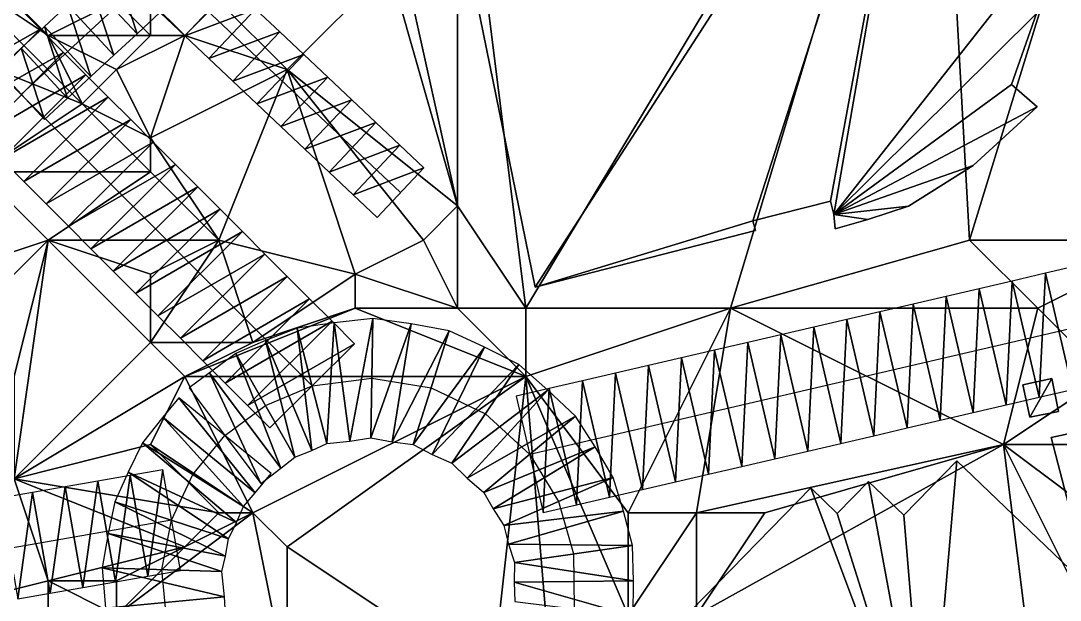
# Model space of a CAD drawing. Header units: metres. Extents: x -1103 to 901, y -902 to 905.
# Drawn here: x -563.6 to -502.7, y 244.9 to 278.9 of the extents above; entities that cross this region are included whole.
import ezdxf

# ---------------------------------------------------------------- set-up
doc = ezdxf.new("R2010")
doc.units = ezdxf.units.M
for name, color, linetype in [('OSM_BUILDING_FOOTPRINTS', 7, 'CONTINUOUS'), ('OSM_BUILDING_ROOFS', 1, 'CONTINUOUS'), ('OSM_BUILDING_WALLS', 8, 'CONTINUOUS'), ('OSM_ROAD_AXES', 2, 'CONTINUOUS'), ('OSM_ROAD_SURFACE', 9, 'CONTINUOUS'), ('OSM_TERRAIN', 3, 'CONTINUOUS')]:
    doc.layers.add(name, color=color, linetype=linetype)

msp = doc.modelspace()

# ---------------------------------------------------------------- linework, layer by layer
at = {"layer": 'OSM_BUILDING_FOOTPRINTS'}
for points in [[(-505.467, 292.851, 9.44), (-503.312, 283.572, 9.44), (-504.063, 279.281, 9.44), (-505.544, 275.134, 9.44), (-504.041, 273.807, 9.44), (-507.777, 270.379, 9.44), (-511.569, 267.99, 9.44), (-513.956, 267.205, 9.44), (-515.869, 266.652, 9.44), (-515.946, 267.503, 9.44), (-516.145, 268.278, 9.44), (-520.699, 267.127, 9.44), (-520.544, 266.552, 9.44), (-533.455, 263.246, 9.44), (-540.298, 296.776, 9.44), (-527.951, 299.652, 9.44), (-525.342, 301.753, 9.44), (-518.71, 303.401, 9.44), (-509.402, 301.289, 9.44), (-510.541, 298.734, 9.44), (-505.467, 292.851, 9.44)], [(-504.87, 257.517, 10.294), (-503.179, 257.871, 10.294), (-502.781, 255.947, 10.294), (-504.472, 255.604, 10.294), (-504.87, 257.517, 10.294)], [(-503.212, 254.41, 10.274), (-488.223, 257.639, 10.274), (-487.593, 254.532, 10.274), (-487.339, 254.576, 10.274), (-486.775, 251.833, 10.274), (-496.182, 243.03, 10.274), (-498.58, 242.665, 10.274), (-499, 245.618, 10.274), (-500.902, 245.54, 10.274), (-503.212, 254.41, 10.274)], [(-509.667, 232.391, 9.962), (-510.463, 233.165, 9.962), (-511.568, 232.015, 9.962), (-524.313, 244.268, 9.962), (-517.305, 251.468, 9.962), (-515.747, 249.964, 9.962), (-513.912, 251.844, 9.962), (-511.845, 249.853, 9.962), (-508.739, 253.049, 9.962), (-498.823, 243.517, 9.962), (-509.667, 232.391, 9.962)]]:
    msp.add_polyline3d(points, close=True, dxfattribs=at)
at = {"layer": 'OSM_BUILDING_ROOFS'}
for points in [[(-510.541, 298.734, 107.44), (-540.298, 296.776, 107.44), (-533.455, 263.246, 107.44)], [(-510.541, 298.734, 107.44), (-533.455, 263.246, 107.44), (-520.699, 267.127, 107.44)], [(-510.541, 298.734, 107.44), (-520.699, 267.127, 107.44), (-516.145, 268.278, 107.44)], [(-510.541, 298.734, 107.44), (-516.145, 268.278, 107.44), (-515.946, 267.503, 107.44)], [(-515.946, 267.503, 107.44), (-503.312, 283.572, 107.44), (-510.541, 298.734, 107.44)], [(-515.946, 267.503, 107.44), (-504.063, 279.281, 107.44), (-503.312, 283.572, 107.44)], [(-515.946, 267.503, 107.44), (-505.544, 275.134, 107.44), (-504.063, 279.281, 107.44)], [(-515.946, 267.503, 107.44), (-504.041, 273.807, 107.44), (-505.544, 275.134, 107.44)], [(-515.946, 267.503, 107.44), (-507.777, 270.379, 107.44), (-504.041, 273.807, 107.44)], [(-515.946, 267.503, 107.44), (-511.569, 267.99, 107.44), (-507.777, 270.379, 107.44)], [(-515.946, 267.503, 107.44), (-513.956, 267.205, 107.44), (-511.569, 267.99, 107.44)], [(-515.946, 267.503, 107.44), (-515.869, 266.652, 107.44), (-513.956, 267.205, 107.44)], [(-533.455, 263.246, 107.44), (-520.544, 266.552, 107.44), (-520.699, 267.127, 107.44)], [(-503.179, 257.871, 15.494), (-504.87, 257.517, 15.494), (-504.472, 255.604, 15.494)], [(-503.179, 257.871, 15.494), (-504.472, 255.604, 15.494), (-502.781, 255.947, 15.494)], [(-488.223, 257.639, 21.874), (-503.212, 254.41, 21.874), (-500.902, 245.54, 21.874)], [(-510.463, 233.165, 18.362), (-508.739, 253.049, 18.362), (-511.845, 249.853, 18.362)], [(-510.463, 233.165, 18.362), (-498.823, 243.517, 18.362), (-508.739, 253.049, 18.362)], [(-510.463, 233.165, 18.362), (-513.912, 251.844, 18.362), (-515.747, 249.964, 18.362)], [(-510.463, 233.165, 18.362), (-511.845, 249.853, 18.362), (-513.912, 251.844, 18.362)], [(-510.463, 233.165, 18.362), (-517.305, 251.468, 18.362), (-524.313, 244.268, 18.362)], [(-510.463, 233.165, 18.362), (-515.747, 249.964, 18.362), (-517.305, 251.468, 18.362)]]:
    msp.add_3dface(points, dxfattribs=at)
at = {"layer": 'OSM_BUILDING_WALLS'}
for points in [[(-540.298, 296.776, 9.44), (-533.455, 263.246, 9.44), (-533.455, 263.246, 107.44)], [(-540.298, 296.776, 9.44), (-533.455, 263.246, 107.44), (-540.298, 296.776, 107.44)], [(-505.544, 275.134, 9.44), (-504.063, 279.281, 9.44), (-504.063, 279.281, 107.44)], [(-505.544, 275.134, 9.44), (-504.063, 279.281, 107.44), (-505.544, 275.134, 107.44)], [(-504.041, 273.807, 9.44), (-505.544, 275.134, 9.44), (-505.544, 275.134, 107.44)], [(-504.041, 273.807, 9.44), (-505.544, 275.134, 107.44), (-504.041, 273.807, 107.44)], [(-507.777, 270.379, 9.44), (-504.041, 273.807, 9.44), (-504.041, 273.807, 107.44)], [(-507.777, 270.379, 9.44), (-504.041, 273.807, 107.44), (-507.777, 270.379, 107.44)], [(-511.569, 267.99, 9.44), (-507.777, 270.379, 9.44), (-507.777, 270.379, 107.44)], [(-511.569, 267.99, 9.44), (-507.777, 270.379, 107.44), (-511.569, 267.99, 107.44)], [(-520.699, 267.127, 9.44), (-516.145, 268.278, 9.44), (-516.145, 268.278, 107.44)], [(-520.699, 267.127, 9.44), (-516.145, 268.278, 107.44), (-520.699, 267.127, 107.44)], [(-516.145, 268.278, 9.44), (-515.946, 267.503, 9.44), (-515.946, 267.503, 107.44)], [(-516.145, 268.278, 9.44), (-515.946, 267.503, 107.44), (-516.145, 268.278, 107.44)], [(-515.946, 267.503, 9.44), (-515.869, 266.652, 9.44), (-515.869, 266.652, 107.44)], [(-515.946, 267.503, 9.44), (-515.869, 266.652, 107.44), (-515.946, 267.503, 107.44)], [(-513.956, 267.205, 9.44), (-511.569, 267.99, 9.44), (-511.569, 267.99, 107.44)], [(-513.956, 267.205, 9.44), (-511.569, 267.99, 107.44), (-513.956, 267.205, 107.44)], [(-520.544, 266.552, 9.44), (-520.699, 267.127, 9.44), (-520.699, 267.127, 107.44)], [(-520.544, 266.552, 9.44), (-520.699, 267.127, 107.44), (-520.544, 266.552, 107.44)], [(-515.869, 266.652, 9.44), (-513.956, 267.205, 9.44), (-513.956, 267.205, 107.44)], [(-515.869, 266.652, 9.44), (-513.956, 267.205, 107.44), (-515.869, 266.652, 107.44)], [(-533.455, 263.246, 9.44), (-520.544, 266.552, 9.44), (-520.544, 266.552, 107.44)], [(-533.455, 263.246, 9.44), (-520.544, 266.552, 107.44), (-533.455, 263.246, 107.44)], [(-503.179, 257.871, 10.294), (-504.87, 257.517, 10.294), (-504.87, 257.517, 15.494)], [(-503.179, 257.871, 10.294), (-504.87, 257.517, 15.494), (-503.179, 257.871, 15.494)], [(-502.781, 255.947, 10.294), (-503.179, 257.871, 10.294), (-503.179, 257.871, 15.494)], [(-502.781, 255.947, 10.294), (-503.179, 257.871, 15.494), (-502.781, 255.947, 15.494)], [(-504.87, 257.517, 10.294), (-504.472, 255.604, 10.294), (-504.472, 255.604, 15.494)], [(-504.87, 257.517, 10.294), (-504.472, 255.604, 15.494), (-504.87, 257.517, 15.494)], [(-488.223, 257.639, 10.274), (-503.212, 254.41, 10.274), (-503.212, 254.41, 21.874)], [(-488.223, 257.639, 10.274), (-503.212, 254.41, 21.874), (-488.223, 257.639, 21.874)], [(-504.472, 255.604, 10.294), (-502.781, 255.947, 10.294), (-502.781, 255.947, 15.494)], [(-504.472, 255.604, 10.294), (-502.781, 255.947, 15.494), (-504.472, 255.604, 15.494)], [(-503.212, 254.41, 10.274), (-500.902, 245.54, 10.274), (-500.902, 245.54, 21.874)], [(-503.212, 254.41, 10.274), (-500.902, 245.54, 21.874), (-503.212, 254.41, 21.874)], [(-508.739, 253.049, 9.962), (-511.845, 249.853, 9.962), (-511.845, 249.853, 18.362)], [(-508.739, 253.049, 9.962), (-511.845, 249.853, 18.362), (-508.739, 253.049, 18.362)], [(-498.823, 243.517, 9.962), (-508.739, 253.049, 9.962), (-508.739, 253.049, 18.362)], [(-498.823, 243.517, 9.962), (-508.739, 253.049, 18.362), (-498.823, 243.517, 18.362)], [(-513.912, 251.844, 9.962), (-515.747, 249.964, 9.962), (-515.747, 249.964, 18.362)], [(-513.912, 251.844, 9.962), (-515.747, 249.964, 18.362), (-513.912, 251.844, 18.362)], [(-511.845, 249.853, 9.962), (-513.912, 251.844, 9.962), (-513.912, 251.844, 18.362)], [(-511.845, 249.853, 9.962), (-513.912, 251.844, 18.362), (-511.845, 249.853, 18.362)], [(-517.305, 251.468, 9.962), (-524.313, 244.268, 9.962), (-524.313, 244.268, 18.362)], [(-517.305, 251.468, 9.962), (-524.313, 244.268, 18.362), (-517.305, 251.468, 18.362)], [(-515.747, 249.964, 9.962), (-517.305, 251.468, 9.962), (-517.305, 251.468, 18.362)], [(-515.747, 249.964, 9.962), (-517.305, 251.468, 18.362), (-515.747, 249.964, 18.362)]]:
    msp.add_3dface(points, dxfattribs=at)
at = {"layer": 'OSM_ROAD_AXES'}
for points in [[(-546.532, 257.451, 11.098), (-563.577, 274.537, 13.913), (-581.263, 292.253, 16.459), (-633.261, 343.223, 16.981), (-656.905, 368.061, 16.709)], [(-364.896, 290.872, 12.638), (-475.622, 266.951, 12.36), (-533.776, 253.425, 11.018)], [(-563.577, 274.537, 13.913), (-555.441, 282.09, 14.494), (-546.83, 289.555, 13.967)], [(-555.441, 282.09, 14.494), (-541.348, 268.786, 12.273)], [(-551.639, 254.531, 11.074), (-549.273, 256.3, 11.093), (-546.532, 257.451, 11.098), (-543.028, 257.904, 11.084), (-539.546, 257.34, 11.05), (-536.373, 255.803, 10.959), (-533.776, 253.425, 11.018), (-532.095, 250.672, 11.018), (-531.211, 247.586, 11.015), (-531.178, 244.368, 11.01), (-531.996, 241.26, 11.004), (-533.82, 238.219, 10.982), (-536.45, 235.841, 10.961), (-539.667, 234.315, 10.884), (-543.536, 233.795, 10.775), (-547.36, 234.514, 10.654), (-550.765, 236.405, 10.495), (-553.385, 239.269, 10.565), (-554.966, 242.808, 10.604), (-555.33, 246.668, 11.116), (-554.767, 249.565, 11.436), (-553.518, 252.242, 11.039), (-551.639, 254.531, 11.074)], [(-554.767, 249.565, 11.436), (-604.354, 240.906, 14.112), (-692.353, 225.544, 18.141)]]:
    msp.add_polyline3d(points, dxfattribs=at)
at = {"layer": 'OSM_ROAD_SURFACE'}
for points in [[(-556.792, 278.106, 14.126), (-558.158, 282.297, 14.617), (-559.514, 281.038, 14.433)], [(-556.792, 278.106, 14.126), (-555.436, 279.365, 13.669), (-558.158, 282.297, 14.617)], [(-558.148, 276.848, 14.134), (-559.514, 281.038, 14.433), (-560.87, 279.779, 14.434)], [(-558.148, 276.848, 14.134), (-556.792, 278.106, 14.126), (-559.514, 281.038, 14.433)], [(-555.405, 279.305, 13.672), (-553.995, 277.975, 13.526), (-551.25, 280.884, 13.667)], [(-553.995, 277.975, 13.526), (-549.84, 279.553, 13.382), (-551.25, 280.884, 13.667)], [(-562.46, 278.372, 14.307), (-563.821, 279.735, 14.697), (-568.775, 274.789, 14.705)], [(-559.504, 275.589, 13.884), (-560.87, 279.779, 14.434), (-562.226, 278.52, 14.336)], [(-559.504, 275.589, 13.884), (-558.148, 276.848, 14.134), (-560.87, 279.779, 14.434)], [(-553.995, 277.975, 13.526), (-552.586, 276.644, 13.39), (-549.84, 279.553, 13.382)], [(-552.586, 276.644, 13.39), (-548.431, 278.223, 13.262), (-549.84, 279.553, 13.382)], [(-560.86, 274.33, 13.594), (-562.226, 278.52, 14.336), (-563.582, 277.261, 14.123)], [(-560.86, 274.33, 13.594), (-559.504, 275.589, 13.884), (-562.226, 278.52, 14.336)], [(-562.46, 278.372, 14.307), (-568.775, 274.789, 14.705), (-567.414, 273.427, 14.415)], [(-561.099, 277.009, 14.068), (-562.46, 278.372, 14.307), (-567.414, 273.427, 14.415)], [(-552.586, 276.644, 13.39), (-551.177, 275.314, 13.255), (-548.431, 278.223, 13.262)], [(-551.177, 275.314, 13.255), (-547.022, 276.892, 13.139), (-548.431, 278.223, 13.262)], [(-562.216, 273.071, 13.712), (-563.582, 277.261, 14.123), (-564.938, 276.002, 14.214)], [(-562.216, 273.071, 13.712), (-560.86, 274.33, 13.594), (-563.582, 277.261, 14.123)], [(-561.099, 277.009, 14.068), (-567.414, 273.427, 14.415), (-566.054, 272.064, 14.169)], [(-559.788, 275.694, 13.882), (-561.099, 277.009, 14.068), (-566.054, 272.064, 14.169)], [(-551.177, 275.314, 13.255), (-549.767, 273.984, 13.004), (-547.022, 276.892, 13.139)], [(-549.767, 273.984, 13.004), (-545.612, 275.562, 12.971), (-547.022, 276.892, 13.139)], [(-559.788, 275.694, 13.882), (-566.054, 272.064, 14.169), (-564.743, 270.75, 13.931)], [(-558.477, 274.38, 13.67), (-559.788, 275.694, 13.882), (-564.743, 270.75, 13.931)], [(-549.767, 273.984, 13.004), (-548.358, 272.653, 12.747), (-545.612, 275.562, 12.971)], [(-548.358, 272.653, 12.747), (-544.203, 274.232, 12.803), (-545.612, 275.562, 12.971)], [(-558.477, 274.38, 13.67), (-564.743, 270.75, 13.931), (-563.432, 269.436, 13.659)], [(-557.165, 273.066, 13.423), (-558.477, 274.38, 13.67), (-563.432, 269.436, 13.659)], [(-548.358, 272.653, 12.747), (-546.949, 271.323, 12.574), (-544.203, 274.232, 12.803)], [(-546.949, 271.323, 12.574), (-542.793, 272.901, 12.634), (-544.203, 274.232, 12.803)], [(-557.165, 273.066, 13.423), (-563.432, 269.436, 13.659), (-562.121, 268.122, 13.385)], [(-555.854, 271.751, 13.173), (-557.165, 273.066, 13.423), (-562.121, 268.122, 13.385)], [(-546.949, 271.323, 12.574), (-545.539, 269.992, 12.42), (-542.793, 272.901, 12.634)], [(-545.539, 269.992, 12.42), (-541.384, 271.571, 12.466), (-542.793, 272.901, 12.634)], [(-555.854, 271.751, 13.173), (-562.121, 268.122, 13.385), (-560.81, 266.807, 13.112)], [(-554.543, 270.437, 12.845), (-555.854, 271.751, 13.173), (-560.81, 266.807, 13.112)], [(-545.539, 269.992, 12.42), (-544.13, 268.662, 12.288), (-541.384, 271.571, 12.466)], [(-544.13, 268.662, 12.288), (-539.975, 270.24, 12.298), (-541.384, 271.571, 12.466)], [(-554.543, 270.437, 12.845), (-560.81, 266.807, 13.112), (-559.499, 265.493, 12.818)], [(-553.232, 269.123, 12.514), (-554.543, 270.437, 12.845), (-559.499, 265.493, 12.818)], [(-544.13, 268.662, 12.288), (-542.72, 267.332, 12.156), (-539.975, 270.24, 12.298)], [(-553.232, 269.123, 12.514), (-559.499, 265.493, 12.818), (-558.188, 264.179, 12.51)], [(-551.921, 267.808, 12.182), (-553.232, 269.123, 12.514), (-558.188, 264.179, 12.51)], [(-551.921, 267.808, 12.182), (-558.188, 264.179, 12.51), (-556.876, 262.864, 12.241)], [(-550.61, 266.494, 11.955), (-551.921, 267.808, 12.182), (-556.876, 262.864, 12.241)], [(-550.61, 266.494, 11.955), (-556.876, 262.864, 12.241), (-555.565, 261.55, 12.015)], [(-549.298, 265.18, 11.793), (-550.61, 266.494, 11.955), (-555.565, 261.55, 12.015)], [(-549.298, 265.18, 11.793), (-555.565, 261.55, 12.015), (-554.254, 260.236, 11.854)], [(-547.987, 263.865, 11.685), (-549.298, 265.18, 11.793), (-554.254, 260.236, 11.854)], [(-501.615, 264.499, 12.366), (-503.553, 264.048, 12.28), (-501.967, 257.23, 12.447)], [(-547.987, 263.865, 11.685), (-554.254, 260.236, 11.854), (-552.943, 258.922, 11.397)], [(-546.676, 262.551, 11.577), (-547.987, 263.865, 11.685), (-552.943, 258.922, 11.397)], [(-503.553, 264.048, 12.28), (-505.492, 263.597, 12.195), (-503.906, 256.779, 12.438)], [(-503.553, 264.048, 12.28), (-503.906, 256.779, 12.438), (-501.967, 257.23, 12.447)], [(-505.492, 263.597, 12.195), (-507.43, 263.146, 12.15), (-505.844, 256.328, 12.409)], [(-505.492, 263.597, 12.195), (-505.844, 256.328, 12.409), (-503.906, 256.779, 12.438)], [(-509.369, 262.695, 12.108), (-511.307, 262.244, 12.065), (-509.721, 255.426, 12.221)], [(-509.369, 262.695, 12.108), (-509.721, 255.426, 12.221), (-507.783, 255.877, 12.317)], [(-507.43, 263.146, 12.15), (-509.369, 262.695, 12.108), (-507.783, 255.877, 12.317)], [(-507.43, 263.146, 12.15), (-507.783, 255.877, 12.317), (-505.844, 256.328, 12.409)], [(-546.676, 262.551, 11.577), (-552.943, 258.922, 11.397), (-551.632, 257.607, 11.185)], [(-545.365, 261.237, 11.221), (-546.676, 262.551, 11.577), (-551.632, 257.607, 11.185)], [(-511.307, 262.244, 12.065), (-513.245, 261.794, 12), (-511.66, 254.976, 12.118)], [(-511.307, 262.244, 12.065), (-511.66, 254.976, 12.118), (-509.721, 255.426, 12.221)], [(-544.33, 254.206, 11.07), (-542.972, 261.404, 11.209), (-545.229, 261.148, 11.218)], [(-544.33, 254.206, 11.07), (-543.083, 254.404, 11.065), (-542.972, 261.404, 11.209)], [(-543.083, 254.404, 11.065), (-540.727, 261.077, 11.198), (-542.972, 261.404, 11.209)], [(-513.245, 261.794, 12), (-515.184, 261.343, 11.907), (-513.598, 254.525, 12.014)], [(-513.245, 261.794, 12), (-513.598, 254.525, 12.014), (-511.66, 254.976, 12.118)], [(-545.365, 261.237, 11.221), (-551.632, 257.607, 11.185), (-550.321, 256.293, 11.15)], [(-544.054, 259.922, 11.184), (-545.365, 261.237, 11.221), (-550.321, 256.293, 11.15)], [(-546.548, 253.648, 11.073), (-547.402, 260.841, 11.348), (-549.256, 260.103, 11.347)], [(-545.661, 254.061, 11.075), (-545.229, 261.148, 11.218), (-547.402, 260.841, 11.348)], [(-546.548, 253.648, 11.073), (-545.661, 254.061, 11.075), (-547.402, 260.841, 11.348)], [(-545.661, 254.061, 11.075), (-544.33, 254.206, 11.07), (-545.229, 261.148, 11.218)], [(-543.083, 254.404, 11.065), (-541.846, 254.167, 11.052), (-540.727, 261.077, 11.198)], [(-541.846, 254.167, 11.052), (-538.492, 260.678, 11.189), (-540.727, 261.077, 11.198)], [(-517.122, 260.892, 11.815), (-519.061, 260.441, 11.722), (-517.475, 253.623, 11.808)], [(-517.122, 260.892, 11.815), (-517.475, 253.623, 11.808), (-515.537, 254.074, 11.911)], [(-515.184, 261.343, 11.907), (-517.122, 260.892, 11.815), (-515.537, 254.074, 11.911)], [(-515.184, 261.343, 11.907), (-515.537, 254.074, 11.911), (-513.598, 254.525, 12.014)], [(-541.846, 254.167, 11.052), (-540.6, 254.002, 10.974), (-538.492, 260.678, 11.189)], [(-540.6, 254.002, 10.974), (-536.433, 259.721, 11.151), (-538.492, 260.678, 11.189)], [(-519.061, 260.441, 11.722), (-520.999, 259.99, 11.619), (-519.413, 253.172, 11.704)], [(-519.061, 260.441, 11.722), (-519.413, 253.172, 11.704), (-517.475, 253.623, 11.808)], [(-547.536, 253.262, 11.072), (-549.256, 260.103, 11.347), (-551.01, 259.339, 11.304)], [(-544.054, 259.922, 11.184), (-550.321, 256.293, 11.15), (-549.01, 254.979, 11.116)], [(-547.536, 253.262, 11.072), (-546.548, 253.648, 11.073), (-549.256, 260.103, 11.347)], [(-540.6, 254.002, 10.974), (-539.486, 253.422, 10.921), (-536.433, 259.721, 11.151)], [(-539.486, 253.422, 10.921), (-534.408, 258.699, 11.124), (-536.433, 259.721, 11.151)], [(-520.999, 259.99, 11.619), (-522.938, 259.539, 11.494), (-521.352, 252.721, 11.601)], [(-520.999, 259.99, 11.619), (-521.352, 252.721, 11.601), (-519.413, 253.172, 11.704)], [(-548.359, 252.613, 11.065), (-551.01, 259.339, 11.304), (-552.552, 258.218, 11.203)], [(-548.359, 252.613, 11.065), (-547.536, 253.262, 11.072), (-551.01, 259.339, 11.304)], [(-524.876, 259.088, 11.401), (-526.815, 258.638, 11.327), (-525.229, 251.82, 11.331)], [(-524.876, 259.088, 11.401), (-525.229, 251.82, 11.331), (-523.29, 252.27, 11.498)], [(-522.938, 259.539, 11.494), (-524.876, 259.088, 11.401), (-523.29, 252.27, 11.498)], [(-522.938, 259.539, 11.494), (-523.29, 252.27, 11.498), (-521.352, 252.721, 11.601)], [(-539.486, 253.422, 10.921), (-538.338, 252.907, 10.953), (-534.408, 258.699, 11.124)], [(-538.338, 252.907, 10.953), (-532.711, 257.196, 11.099), (-534.408, 258.699, 11.124)], [(-526.815, 258.638, 11.327), (-528.753, 258.187, 11.253), (-527.167, 251.369, 11.151)], [(-526.815, 258.638, 11.327), (-527.167, 251.369, 11.151), (-525.229, 251.82, 11.331)], [(-549.542, 251.728, 11.055), (-552.552, 258.218, 11.203), (-553.735, 257.334, 11.192)], [(-549.542, 251.728, 11.055), (-548.359, 252.613, 11.065), (-552.552, 258.218, 11.203)], [(-530.692, 257.736, 11.178), (-532.63, 257.285, 11.104), (-531.044, 250.467, 11.07)], [(-530.692, 257.736, 11.178), (-531.044, 250.467, 11.07), (-529.106, 250.918, 11.079)], [(-528.753, 258.187, 11.253), (-530.692, 257.736, 11.178), (-529.106, 250.918, 11.079)], [(-528.753, 258.187, 11.253), (-529.106, 250.918, 11.079), (-527.167, 251.369, 11.151)], [(-538.338, 252.907, 10.953), (-537.438, 252.032, 10.977), (-532.711, 257.196, 11.099)], [(-537.438, 252.032, 10.977), (-531.087, 255.666, 11.116), (-532.711, 257.196, 11.099)], [(-532.63, 257.285, 11.104), (-534.568, 256.834, 11.059), (-532.983, 250.016, 11.066)], [(-532.63, 257.285, 11.104), (-532.983, 250.016, 11.066), (-531.044, 250.467, 11.07)], [(-549.873, 251.166, 11.046), (-554.344, 256.752, 11.173), (-555.283, 255.607, 11.15)], [(-549.873, 251.166, 11.046), (-548.933, 252.31, 11.063), (-554.344, 256.752, 11.173)], [(-550.556, 250.376, 11.031), (-555.283, 255.607, 11.15), (-556.479, 254.107, 11.169)], [(-550.556, 250.376, 11.031), (-549.873, 251.166, 11.046), (-555.283, 255.607, 11.15)], [(-537.438, 252.032, 10.977), (-536.464, 251.184, 11.004), (-531.087, 255.666, 11.116)], [(-536.464, 251.184, 11.004), (-529.948, 253.871, 11.111), (-531.087, 255.666, 11.116)], [(-550.971, 249.423, 11.065), (-556.479, 254.107, 11.169), (-557.314, 252.384, 11.436)], [(-550.971, 249.423, 11.065), (-550.556, 250.376, 11.031), (-556.479, 254.107, 11.169)], [(-536.464, 251.184, 11.004), (-535.923, 250.225, 11.018), (-529.948, 253.871, 11.111)], [(-535.923, 250.225, 11.018), (-528.891, 252.079, 11.102), (-529.948, 253.871, 11.111)], [(-551.438, 248.483, 10.948), (-557.314, 252.384, 11.436), (-558.095, 250.648, 11.687)], [(-551.438, 248.483, 10.948), (-550.971, 249.423, 11.065), (-557.314, 252.384, 11.436)], [(-555.283, 252.521, 11.257), (-557.19, 252.188, 11.456), (-556.158, 246.277, 11.213)], [(-555.283, 252.521, 11.257), (-556.158, 246.277, 11.213), (-554.251, 246.61, 10.861)], [(-559.097, 251.855, 11.655), (-561.004, 251.521, 11.855), (-559.972, 245.611, 11.447)], [(-559.097, 251.855, 11.655), (-559.972, 245.611, 11.447), (-558.065, 245.944, 11.539)], [(-557.19, 252.188, 11.456), (-559.097, 251.855, 11.655), (-558.065, 245.944, 11.539)], [(-557.19, 252.188, 11.456), (-558.065, 245.944, 11.539), (-556.158, 246.277, 11.213)], [(-535.923, 250.225, 11.018), (-535.3, 249.264, 11.035), (-528.891, 252.079, 11.102)], [(-535.3, 249.264, 11.035), (-528.289, 250.093, 11.081), (-528.891, 252.079, 11.102)], [(-562.912, 251.188, 11.93), (-564.819, 250.855, 12.061), (-563.787, 244.945, 11.839)], [(-562.912, 251.188, 11.93), (-563.787, 244.945, 11.839), (-561.879, 245.278, 11.657)], [(-561.004, 251.521, 11.855), (-562.912, 251.188, 11.93), (-561.879, 245.278, 11.657)], [(-561.004, 251.521, 11.855), (-561.879, 245.278, 11.657), (-559.972, 245.611, 11.447)], [(-551.613, 247.448, 10.892), (-558.095, 250.648, 11.687), (-558.484, 248.785, 11.62)], [(-551.613, 247.448, 10.892), (-551.438, 248.483, 10.948), (-558.095, 250.648, 11.687)], [(-535.3, 249.264, 11.035), (-535.018, 248.164, 11.041), (-528.289, 250.093, 11.081)], [(-535.018, 248.164, 11.041), (-527.748, 248.09, 11.101), (-528.289, 250.093, 11.081)], [(-551.832, 246.565, 10.844), (-558.484, 248.785, 11.62), (-558.829, 246.771, 11.547)], [(-551.832, 246.565, 10.844), (-551.613, 247.448, 10.892), (-558.484, 248.785, 11.62)], [(-535.018, 248.164, 11.041), (-534.675, 247.082, 11.042), (-527.748, 248.09, 11.101)], [(-534.675, 247.082, 11.042), (-527.695, 246.013, 11.1), (-527.748, 248.09, 11.101)], [(-551.664, 245.068, 10.76), (-551.832, 246.565, 10.844), (-558.829, 246.771, 11.547)], [(-551.664, 245.068, 10.76), (-558.829, 246.771, 11.547), (-558.632, 244.409, 10.921)], [(-534.675, 247.082, 11.042), (-534.694, 245.941, 11.039), (-527.695, 246.013, 11.1)], [(-534.694, 245.941, 11.039), (-527.704, 243.937, 11.14), (-527.695, 246.013, 11.1)], [(-534.694, 245.941, 11.039), (-534.651, 244.799, 11.037), (-527.704, 243.937, 11.14)], [(-551.581, 243.698, 10.684), (-551.664, 245.068, 10.76), (-558.632, 244.409, 10.921)]]:
    msp.add_3dface(points, dxfattribs=at)
at = {"layer": 'OSM_TERRAIN'}
for points in [[(-538, 294, 11.497), (-534, 262, 11.435), (-510, 302, 11.485)], [(-534, 262, 11.435), (-522, 262, 11.515), (-510, 302, 11.485)], [(-522, 262, 11.515), (-508, 266, 11.737), (-510, 302, 11.485)], [(-508, 266, 11.737), (-500, 292, 11.089), (-510, 302, 11.485)], [(-542, 286, 13.074), (-538, 268, 11.996), (-538, 294, 11.497)], [(-538, 268, 11.996), (-534, 262, 11.435), (-538, 294, 11.497)], [(-508, 266, 11.737), (-496, 266, 12.543), (-500, 292, 11.089)], [(-542, 282, 12.915), (-538, 268, 11.996), (-542, 286, 13.074)], [(-570, 278, 14.93), (-560, 274, 13.414), (-568, 282, 14.93)], [(-560, 274, 13.414), (-562, 278, 14.167), (-568, 282, 14.93)], [(-568, 282, 14.93), (-562, 278, 14.167), (-564, 280, 14.74)], [(-548, 276, 13.128), (-542, 282, 12.915), (-552, 280, 13.476)], [(-548, 276, 13.128), (-538, 268, 11.996), (-542, 282, 12.915)], [(-562, 278, 14.167), (-558, 280, 14.137), (-564, 280, 14.74)], [(-562, 278, 14.167), (-556, 278, 14.06), (-558, 280, 14.137)], [(-556, 278, 14.06), (-556, 280, 13.655), (-558, 280, 14.137)], [(-556, 278, 14.06), (-554, 278, 13.477), (-556, 280, 13.655)], [(-554, 278, 13.477), (-552, 280, 13.476), (-556, 280, 13.655)], [(-554, 278, 13.477), (-548, 276, 13.128), (-552, 280, 13.476)], [(-566, 270, 14.011), (-560, 274, 13.414), (-570, 278, 14.93)], [(-560, 274, 13.414), (-558, 276, 14.071), (-562, 278, 14.167)], [(-558, 276, 14.071), (-556, 278, 14.06), (-562, 278, 14.167)], [(-558, 276, 14.071), (-556, 272, 13.18), (-554, 278, 13.477)], [(-558, 276, 14.071), (-554, 278, 13.477), (-556, 278, 14.06)], [(-556, 272, 13.18), (-548, 276, 13.128), (-554, 278, 13.477)], [(-560, 274, 13.414), (-556, 272, 13.18), (-558, 276, 14.071)], [(-552, 266, 11.843), (-548, 276, 13.128), (-556, 272, 13.18)], [(-552, 266, 11.843), (-544, 264, 11.576), (-548, 276, 13.128)], [(-544, 264, 11.576), (-540, 266, 12.029), (-548, 276, 13.128)], [(-548, 276, 13.128), (-540, 266, 12.029), (-538, 268, 11.996)], [(-566, 270, 14.011), (-556, 270, 12.587), (-560, 274, 13.414)], [(-556, 270, 12.587), (-556, 272, 13.18), (-560, 274, 13.414)], [(-556, 270, 12.587), (-552, 266, 11.843), (-556, 272, 13.18)], [(-568, 264, 14.148), (-562, 266, 13.178), (-566, 270, 14.011)], [(-562, 266, 13.178), (-556, 270, 12.587), (-566, 270, 14.011)], [(-562, 266, 13.178), (-552, 266, 11.843), (-556, 270, 12.587)], [(-538, 262, 11.209), (-538, 268, 11.996), (-540, 266, 12.029)], [(-538, 262, 11.209), (-534, 262, 11.435), (-538, 268, 11.996)], [(-566, 262, 14.148), (-562, 266, 13.178), (-568, 264, 14.148)], [(-564, 258, 13.043), (-562, 266, 13.178), (-566, 262, 14.148)], [(-564, 258, 13.043), (-564, 252, 11.966), (-562, 266, 13.178)], [(-564, 252, 11.966), (-556, 260, 11.949), (-562, 266, 13.178)], [(-556, 260, 11.949), (-556, 264, 12.075), (-562, 266, 13.178)], [(-556, 264, 12.075), (-552, 266, 11.843), (-562, 266, 13.178)], [(-556, 260, 11.949), (-550, 260, 11.417), (-552, 266, 11.843)], [(-556, 260, 11.949), (-552, 266, 11.843), (-556, 264, 12.075)], [(-550, 260, 11.417), (-544, 264, 11.576), (-552, 266, 11.843)], [(-544, 264, 11.576), (-538, 262, 11.209), (-540, 266, 12.029)], [(-504, 262, 12.405), (-508, 266, 11.737), (-522, 262, 11.515)], [(-504, 262, 12.405), (-496, 266, 12.543), (-508, 266, 11.737)], [(-504, 262, 12.405), (-500, 258, 12.408), (-496, 266, 12.543)], [(-550, 260, 11.417), (-544, 262, 11.179), (-544, 264, 11.576)], [(-544, 262, 11.179), (-538, 262, 11.209), (-544, 264, 11.576)], [(-534, 258, 11.026), (-544, 262, 11.179), (-554, 258, 11.158)], [(-554, 258, 11.158), (-544, 262, 11.179), (-550, 260, 11.417)], [(-544, 262, 11.179), (-534, 258, 11.026), (-538, 262, 11.209)], [(-534, 258, 11.026), (-534, 262, 11.435), (-538, 262, 11.209)], [(-528, 250, 11.032), (-522, 262, 11.515), (-534, 258, 11.026)], [(-534, 258, 11.026), (-522, 262, 11.515), (-534, 262, 11.435)], [(-528, 250, 11.032), (-524, 250, 11.41), (-522, 262, 11.515)], [(-524, 250, 11.41), (-506, 254, 12.37), (-522, 262, 11.515)], [(-506, 254, 12.37), (-504, 262, 12.405), (-522, 262, 11.515)], [(-506, 254, 12.37), (-500, 258, 12.408), (-504, 262, 12.405)], [(-564, 252, 11.966), (-554, 258, 11.158), (-556, 260, 11.949)], [(-554, 258, 11.158), (-550, 260, 11.417), (-556, 260, 11.949)], [(-564, 252, 11.966), (-556, 254, 11.04), (-554, 258, 11.158)], [(-556, 254, 11.04), (-550, 250, 10.974), (-554, 258, 11.158)], [(-550, 250, 10.974), (-534, 258, 11.026), (-554, 258, 11.158)], [(-548, 248, 10.632), (-534, 258, 11.026), (-550, 250, 10.974)], [(-536, 240, 10.96), (-534, 258, 11.026), (-548, 248, 10.632)], [(-532, 234, 10.993), (-534, 258, 11.026), (-536, 240, 10.96)], [(-532, 234, 10.993), (-528, 244, 11.016), (-534, 258, 11.026)], [(-534, 258, 11.026), (-528, 244, 11.016), (-528, 250, 11.032)], [(-506, 254, 12.37), (-502, 254, 13.033), (-500, 258, 12.408)], [(-552, 250, 11.33), (-556, 254, 11.04), (-564, 252, 11.966)], [(-552, 250, 11.33), (-550, 250, 10.974), (-556, 254, 11.04)], [(-524, 244, 12.186), (-504, 238, 12.221), (-506, 254, 12.37)], [(-524, 244, 12.186), (-506, 254, 12.37), (-520, 250, 12.048)], [(-520, 250, 12.048), (-506, 254, 12.37), (-524, 250, 11.41)], [(-504, 238, 12.221), (-500, 242, 12.239), (-506, 254, 12.37)], [(-500, 242, 12.239), (-498, 248, 12.991), (-506, 254, 12.37)], [(-506, 254, 12.37), (-498, 248, 12.991), (-502, 254, 13.033)], [(-578, 242, 13.007), (-562, 246, 11.605), (-564, 252, 11.966)], [(-562, 246, 11.605), (-554, 248, 11.33), (-564, 252, 11.966)], [(-554, 248, 11.33), (-552, 250, 11.33), (-564, 252, 11.966)], [(-558, 244, 10.688), (-548, 240, 10.408), (-550, 250, 10.974)], [(-558, 244, 10.688), (-550, 250, 10.974), (-554, 248, 11.33)], [(-554, 248, 11.33), (-550, 250, 10.974), (-552, 250, 11.33)], [(-548, 240, 10.408), (-548, 248, 10.632), (-550, 250, 10.974)], [(-524, 244, 12.186), (-524, 250, 11.41), (-528, 244, 11.016)], [(-528, 244, 11.016), (-524, 250, 11.41), (-528, 250, 11.032)], [(-524, 244, 12.186), (-520, 250, 12.048), (-524, 250, 11.41)], [(-562, 246, 11.605), (-558, 246, 11.51), (-554, 248, 11.33)], [(-558, 246, 11.51), (-558, 244, 10.688), (-554, 248, 11.33)], [(-548, 240, 10.408), (-536, 240, 10.96), (-548, 248, 10.632)], [(-578, 242, 13.007), (-562, 244, 11.696), (-562, 246, 11.605)], [(-562, 244, 11.696), (-558, 244, 10.688), (-562, 246, 11.605)], [(-558, 244, 10.688), (-558, 246, 11.51), (-562, 246, 11.605)]]:
    msp.add_3dface(points, dxfattribs=at)

doc.saveas('drawing.dxf')
